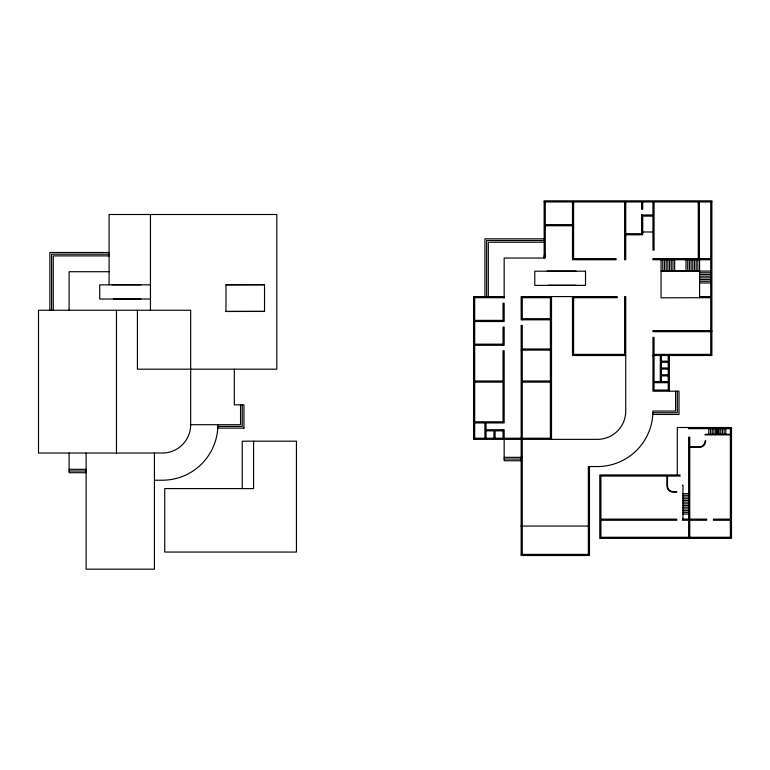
<?xml version="1.0" encoding="UTF-8"?>
<svg xmlns="http://www.w3.org/2000/svg" width="770" height="770" viewBox="0 0 770 770"><rect width="100%" height="100%" fill="white"/><g stroke="black" fill="none" stroke-linecap="round" stroke-linejoin="round"><path stroke-width="1.16" d="M264.534 311.378L225.995 311.484L225.995 284.746L264.534 284.746L264.534 311.436L225.437 311.436M661.055 271.175L699.584 271.079M225.995 284.842L264.534 284.746M544.149 201.952L711.865 201.952M641.603 214.984L652.941 214.984M652.941 216.12L642.738 216.12L642.738 234.821L625.74 234.821M545.285 224.619L572.485 224.619M545.285 225.754L572.485 225.754M642.738 231.982L652.941 231.982M625.74 233.685L641.603 233.685L641.603 214.705M544.149 238.825L484.927 238.825L484.927 296.575M544.149 240.519L486.63 240.519L486.63 296.575M544.149 242.223L488.324 242.223L488.324 296.575M109.09 252.493L49.867 252.493L49.867 310.243M109.09 254.196L51.571 254.196L51.571 310.243M544.149 255.101L545.285 255.101M109.09 255.89L53.265 255.89L53.265 310.243M544.149 256.237L545.285 256.237M544.149 256.911L545.285 256.911M547.133 271.079L575.97 271.079M662.19 271.079L710.729 271.079M109.09 271.714L69.098 271.714L69.098 310.243M699.584 272.782L710.729 272.782M699.584 274.476L710.729 274.476M699.584 276.18L710.729 276.18M699.584 277.883L710.729 277.883M699.584 279.577L710.729 279.577M699.584 281.281L710.729 281.281M699.584 282.975L710.729 282.975M112.083 284.746L140.91 284.746M150.458 284.861L99.734 284.861L99.734 299.03L150.458 299.03M548.442 285.247L575.97 285.247M504.157 296.575L473.56 296.575L473.56 439.362L597.414 439.362A28.326 28.326 0 0 0 625.74 411.026L625.74 296.575L624.605 296.575L624.605 354.373L573.612 354.373L573.612 297.711L617.242 297.711L617.242 296.575L521.155 296.575L521.155 319.81L551.513 319.81M699.584 296.575L710.729 296.575L710.729 259.75L652.941 259.75L652.941 258.614L710.729 258.614L710.729 201.952M504.157 297.711L474.695 297.711L474.695 320.378L503.022 320.378L503.022 303.264L504.157 303.264L504.157 321.504L474.695 321.504L474.695 344.171L503.022 344.171M699.401 297.711L710.729 297.711L710.729 354.373L654.067 354.373L654.067 337.375L652.941 337.375L652.941 391.199L679.005 391.199L679.005 414.472L652.825 414.433M113.382 298.914L140.91 298.914M522.281 318.674L550.386 318.674L550.386 297.711L522.281 297.711L522.281 319.81M711.865 330.571L652.941 330.571L652.941 331.706L711.865 331.706M473.56 345.306L504.157 345.306L504.157 327.058L503.022 327.058L503.022 345.306M522.281 348.974L550.386 348.974M521.155 350.109L550.386 350.109M625.74 355.499L572.485 355.499L572.485 296.575M652.941 355.499L711.865 355.499L711.865 200.826L544.149 200.826L544.149 258.046M474.695 380.996L503.022 380.996L503.022 350.687L504.157 350.687L504.157 422.932L474.695 422.932L474.695 439.362M550.386 380.996L522.281 380.996L522.281 325.469L521.155 325.469L521.155 555.507L589.483 555.507L589.483 466.553M474.695 382.132L503.022 382.132L503.022 421.796L474.695 421.796L474.695 345.306M551.513 382.132L522.281 382.132L522.281 438.226L550.386 438.226L550.386 319.81M190.681 424.694L190.681 310.243L38.5 310.243L38.5 453.03L162.355 453.03A28.326 28.326 0 0 0 190.681 424.703L240.548 424.722L240.548 404.866M486.024 429.727L504.157 429.727L504.157 460.749L521.155 460.749M486.024 430.863L493.955 430.863L493.955 438.226M503.022 430.863L495.091 430.863L495.091 438.226M730.364 434.309L705.06 434.309L705.06 434.877L730.364 434.877M474.695 438.226L503.022 438.226L503.022 429.727M504.157 438.226L521.155 438.226M689.766 446.821L699.401 446.821A5.669 5.669 0 0 0 705.06 441.152L705.628 440.565L705.628 441.152A6.237 6.237 0 0 1 699.401 447.389L689.766 447.389M504.157 457.342L522.281 457.342M504.157 459.045L521.155 459.045M69.098 469.315L86.096 469.315M69.098 471.019L86.096 471.019M86.096 472.713L69.098 472.713L69.098 453.03M680.131 474.936L599.791 474.936L599.791 538.394L731.5 538.394L731.5 427.514L677.302 427.514L677.302 474.936M680.131 476.072L667.494 476.072L667.494 485.947A5.669 5.669 0 0 0 673.163 491.606L676.734 491.606L676.734 492.174L673.163 492.174A6.237 6.237 0 0 1 666.926 485.947L666.926 476.072L600.918 476.072L600.918 519.124L676.734 519.124L676.734 520.26L600.918 520.26L600.918 537.258L730.364 537.258L730.364 520.26L713.463 520.26L713.463 519.124L730.364 519.124L730.364 428.649L688.63 428.649L688.63 427.514M154.423 480.22L162.355 480.22A55.527 55.527 0 0 0 217.881 424.703M682.403 485.139L682.971 485.139L682.971 519.124M682.403 493.637L688.63 493.637M682.971 495.331L688.63 495.331M682.971 497.035L688.63 497.035M682.971 498.739L688.63 498.739M682.971 500.433L688.63 500.433M682.971 502.136L688.63 502.136M682.971 503.83L688.63 503.83M682.971 505.534L688.63 505.534M682.971 507.238L688.63 507.238M682.971 508.932L688.63 508.932M682.971 510.635L688.63 510.635M682.971 512.329L688.63 512.329M682.971 514.033L688.63 514.033M682.403 519.124L688.63 519.124L688.63 437.148L689.766 437.148L689.766 519.124L706.668 519.124L706.668 520.26L682.403 520.26M520.924 526.045L588.347 526.045M521.155 554.381L589.483 554.381M652.912 412.73L677.302 412.758L677.302 391.199M217.852 426.407L242.242 426.426L242.242 404.866M217.766 428.101L243.946 428.13M725.831 428.649L725.831 434.309M724.137 428.649L724.137 434.309M722.433 428.649L722.433 434.309M720.739 428.649L720.739 434.309M719.036 428.649L719.036 434.309M718.468 428.649L718.468 434.309M717.332 428.649L717.332 434.309M716.764 428.649L716.764 434.309M715.638 428.649L715.638 434.309M713.934 428.649L713.934 434.309M712.24 428.649L712.24 434.309M710.537 428.649L710.537 434.309M708.833 428.649L708.833 434.309M699.584 259.75L699.584 297.711L661.055 297.817L661.055 259.75M699.401 201.952L699.401 258.614M698.265 201.952L698.265 258.614M697.89 259.75L697.89 271.079M696.186 259.75L696.186 271.079M694.492 259.75L694.492 271.079M692.788 259.75L692.788 271.079M691.085 259.75L691.085 271.079M689.766 520.26L689.766 537.258M689.391 259.75L689.391 271.079M688.63 520.26L688.63 537.258M687.687 259.75L687.687 271.079M685.993 259.75L685.993 271.079M675.598 391.199L675.598 411.065L652.941 411.036A55.527 55.527 0 0 1 597.414 466.553L588.347 466.553L588.347 554.381M674.655 259.75L674.655 271.079M672.961 259.75L672.961 271.079M671.257 259.75L671.257 271.079M669.553 259.75L669.553 271.079M669.371 355.499L669.371 391.199M668.235 355.499L668.235 361.168L661.44 361.168L661.44 355.499M667.86 259.75L667.86 271.079M666.156 259.75L666.156 271.079M664.462 259.75L664.462 271.079M662.758 259.75L662.758 271.079M660.304 355.499L660.304 381.564L654.067 381.564L654.067 355.499M654.067 201.952L654.067 250.115L652.941 250.115L652.941 201.952M642.738 201.952L642.738 209.44M641.603 201.952L641.603 209.325M625.74 201.952L625.74 259.75L624.605 259.75L624.605 201.952M573.612 201.952L573.612 258.614L616.106 258.614L616.106 259.75L572.485 259.75L572.485 201.952M551.513 296.575L551.513 439.362M545.285 201.952L545.285 258.046L504.157 258.046L504.157 297.99M522.281 439.362L522.281 554.381M486.024 422.932L486.024 438.226M484.888 422.932L484.888 438.226M253.58 441.181L253.58 488.603L164.732 488.603L164.732 552.061L296.44 552.061L296.44 441.181L242.242 441.181L242.242 488.603M243.946 428.139L243.946 404.866L234.311 404.866L234.311 369.177M154.423 453.03L154.423 569.174L86.096 569.174L86.096 453.03M150.458 214.493L150.458 310.243M137.426 310.243L137.426 369.177L276.805 369.177L276.805 214.493L109.09 214.493L109.09 284.861M116.463 310.243L116.463 453.03M585.508 271.194L534.794 271.194L534.794 285.362L585.508 285.362L585.508 271.194M668.235 362.304L661.44 362.304L661.44 367.964L668.235 367.964L668.235 362.304M668.235 369.1L661.44 369.1L661.44 374.769L668.235 374.769L668.235 369.1M668.235 375.904L661.44 375.904L661.44 381.564L668.235 381.564L668.235 375.904M668.235 382.7L654.067 382.7L654.067 390.063L668.235 390.063L668.235 382.7"/></g></svg>
